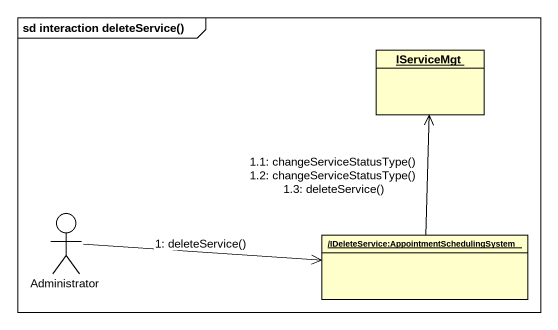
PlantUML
@startuml
mainframe sd interaction deleteService()
allowmixing
hide circle
hide empty members
object IServiceMgt
actor Administrator
object "/IDeleteService:AppointmentSchedulingSystem" as IDeleteService
Administrator -right-> IDeleteService : 1: deleteService()
IDeleteService -up-> IServiceMgt : 1.1: changeServiceStatusType()\n1.2: changeServiceStatusType()\n1.3: deleteService()
@enduml
